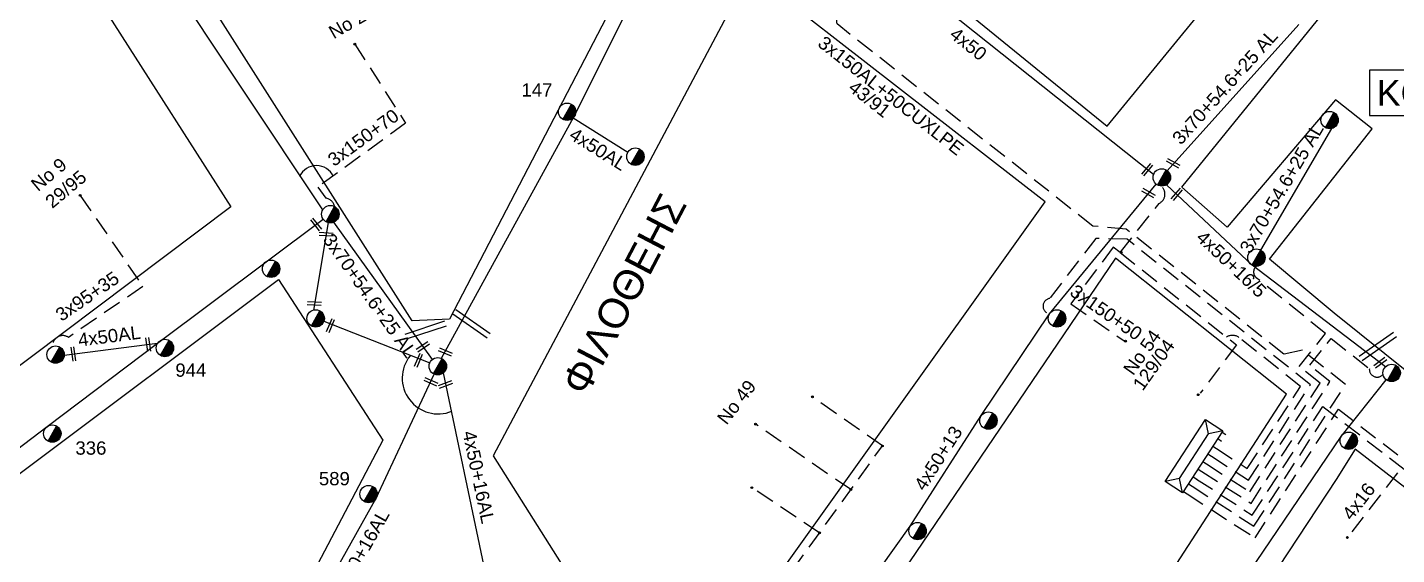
# Model space of a CAD drawing. Header units: millimetres. Extents: x 864 to 3062, y 833 to 2619.
# Drawn here: x 1935.2 to 2120.7, y 1162.6 to 1234.1 of the extents above; entities that cross this region are included whole.
import ezdxf
from ezdxf.enums import TextEntityAlignment as Align

# ---------------------------------------------------------------- set-up
doc = ezdxf.new("R2010")
doc.units = ezdxf.units.MM
doc.linetypes.add('DASHED', pattern=[19.05, 12.7, -6.35])
for name, color, linetype, lineweight in [('.15', 7, 'Continuous', 30), ('3x150+50', 7, 'Continuous', 30), ('3x150+70', 7, 'Continuous', 30), ('3x150AL+50CUXLPE', 7, 'Continuous', 30), ('3x70+54.6+25 AL', 7, 'SYN_LINE', 30), ('3x95+35', 7, 'Continuous', 30), ('4x16', 7, 'Continuous', 30), ('4x50', 7, 'Continuous', 30), ('4x50+13', 7, 'Continuous', 30), ('4x50+16_5', 7, 'Continuous', 30), ('4x50+16AL', 7, 'Continuous', 30), ('4x50AL', 7, 'Continuous', 30), ('text διευθύνσεων', 250, 'Continuous', 30), ('Υπόβαθρο ΔΕΗ', 7, 'Continuous', 30)]:
    doc.layers.add(name, color=color, linetype=linetype, lineweight=lineweight)
for name, color, linetype in [('TEXT ΚΑΛΩΔΙΩΝ', 7, 'Continuous'), ('Άγνωστα', 7, 'Continuous'), ('ΑΓΝΩΣΤΟ ΕΝΑΕΡΙΟ ΚΑΛΩΔΙΟ', 7, 'Continuous'), ('Επιγραφές - Σχήματα', 7, 'Continuous'), ('Καλώδια ΧΤ   3x150+50CU', 7, 'DASHED'), ('Μηχανική τομή', 7, 'Continuous'), ('Στύλος ΦΜ', 7, 'Continuous'), ('Στύλος ΦΜ @ 1', 7, 'Continuous'), ('Συνδέσεις', 7, 'Continuous'), ('Τομή', 7, 'Continuous'), ('Υποσταθμός πόλεως', 7, 'Continuous')]:
    doc.layers.add(name, color=color, linetype=linetype)
doc.styles.add('arial', font='arial.ttf')
doc.styles.get("Standard").update_dxf_attribs({"font": 'arial.ttf'})
doc.linetypes.add('SYN_LINE', pattern='A,0.5,-0.0001,["/\\/\\/\\/",Standard,S=0.1,R=0,X=0,Y=-0.05],-0.25', length=0.7501)

# ---------------------------------------------------------------- blocks, each defined once
blk = doc.blocks.new('ΥΠΑΡΧΩΝ ΤΣΙΜΕΝΤΕΝΙΟΣ ΣΤΥΛΟΣ')
at = {"layer": 'Στύλος ΦΜ'}
blk.add_hatch(color=7, dxfattribs=at).paths.add_polyline_path([(-1.29, -2.28, 0.574793), (2.62, 0, 0.268822), (1.3, 2.27)])
at = {"layer": 'Στύλος ΦΜ', "color": 7}
blk.add_line((-1.29, -2.28), (1.3, 2.27), dxfattribs=at)
blk.add_circle((0, 0), 2.62, dxfattribs=at)
at = {"layer": 'Στύλος ΦΜ', "flags": 4}
for tag, p in [('ΑΡΙΘΜΟΣ', (-4.68, 8.05)), ('ΤΥΠΟΣ', (-4.91, 3.03))]:
    blk.add_attdef(tag, p, '', height=4, dxfattribs=at)
blk = doc.blocks.new('ΥΠΟΣΤΑΘΜΟΣ ΠΟΛΕΩΣ 9 ΑΝΑΧΩΡΗΣΕΩΝ')
at = {"layer": 'Υποσταθμός πόλεως', "ltscale": 40}
for p, q in [((-9.63, -2.82), (-9.63, -4)), ((-7.12, -2.82), (-7.12, -4)), ((-4.84, -2.82), (-4.84, -4)), ((-2.36, -2.82), (-2.36, -4)), ((0.09, -2.82), (0.09, -4)), ((2.55, -2.82), (2.55, -4)), ((5.02, -2.82), (5.02, -4)), ((7.48, -2.82), (7.48, -4)), ((9.61, -2.82), (9.61, -4))]:
    blk.add_line(p, q, dxfattribs=at)
blk.add_lwpolyline([(-10.02, 2.82), (10.02, 2.82), (10.02, -2.82), (-10.02, -2.82)], close=True, dxfattribs=at)
for points in [[(-7.21, 0), (-10.02, 2.82)], [(-10.02, -2.82), (-7.21, 0)], [(-7.21, 0), (7.21, 0)], [(7.21, 0), (10.02, 2.82)], [(10.02, -2.82), (7.21, 0)]]:
    blk.add_lwpolyline(points, dxfattribs=at)
at = {"layer": 'Υποσταθμός πόλεως', "linetype": 'SYN_LINE', "ltscale": 40, "flags": 1}
for tag, p in [('ΜΕΤΑΣΧΗΜΑΤΙΣΜΟΣ', (10.79, 1.71)), ('ΙΣΧΥΣ', (10.77, -1.08)), ('ΑΡΙΘΜΟΣ', (10.89, -3.8))]:
    blk.add_attdef(tag, p, '', height=1.8, dxfattribs=at)
blk = doc.blocks.new('ΜΗΧΑΝΙΚΗ ΤΟΜΗ')
at = {"layer": 'Μηχανική τομή', "ltscale": 40}
for p, q in [((-1.89, 0.78), (5.69, 0.78)), ((-1.89, -0.77), (5.69, -0.77))]:
    blk.add_line(p, q, dxfattribs=at)
blk = doc.blocks.new('ΤΟΜΗ')
at = {"layer": 'Τομή', "ltscale": 40}
for p, q in [((-5.68, 0), (17.06, 0)), ((-5.68, -2.77), (17.06, -2.77))]:
    blk.add_line(p, q, dxfattribs=at)
blk = doc.blocks.new('_ΣΥΝΔΕΣΗ')
at = {"layer": 'Συνδέσεις', "linetype": 'SYN_LINE', "ltscale": 40}
blk.add_hatch(color=256, dxfattribs=at).paths.add_polyline_path([(0.5, -0.01, 1), (-0.5, -0.01, 1)])
at = {"layer": 'Συνδέσεις'}
blk.add_circle((0, -0.01), 0.5, dxfattribs=at)

msp = doc.modelspace()

# ---------------------------------------------------------------- linework, layer by layer
at = {"layer": '.15', "color": 2, "linetype": 'DASHED', "lineweight": -3, "ltscale": 0.2}
for points in [[(2025.45, 1141.95), (2051, 1177.31), (2041.52, 1183.96)], [(2046.72, 1171.39), (2033.83, 1180.27)], [(2042.49, 1165.53), (2033.32, 1171.66)]]:
    msp.add_lwpolyline(points, dxfattribs=at)
at = {"layer": '3x150+50', "color": 27, "linetype": 'DASHED', "lineweight": -3, "ltscale": 0.2}
for points in [[(2083.19, 1203.56), (2088.48, 1210.22, 0.566111), (2088.73, 1212.56, 1.494016)], [(2096.25, 1176.95), (2100.42, 1174.25), (2107.64, 1185.4), (2099.3, 1192.03, 0.312486), (2097.63, 1192.08)]]:
    msp.add_lwpolyline(points, format="xyb", dxfattribs=at)
at = {"layer": '3x150+50', "color": 2, "linetype": 'DASHED', "lineweight": -3, "ltscale": 0.2}
msp.add_lwpolyline([(2095.58, 1175.92), (2100.59, 1172.67), (2108.97, 1185.62), (2084.15, 1205.35), (2079.9, 1205.46), (2073.66, 1197.31, 0.868604), (2073.65, 1195.24, -0.868604)], format="xyb", dxfattribs=at)
at = {"layer": '3x150+50', "color": 27, "linetype": 'DASHED', "lineweight": -3, "ltscale": 0.2}
for points in [[(2083.19, 1203.56), (2082.27, 1204.28), (2076.51, 1196.58), (2083.88, 1191.47)], [(2083.19, 1203.56), (2098.98, 1191.01), (2094.03, 1184.46)]]:
    msp.add_lwpolyline(points, dxfattribs=at)
at = {"layer": '3x150+50', "color": 85, "linetype": 'DASHED', "lineweight": -3, "ltscale": 0.2}
msp.add_lwpolyline([(2094.91, 1174.88), (2100.76, 1171.1), (2110.3, 1185.84), (2107.47, 1188.09), (2111.03, 1192.56), (2101.65, 1200.13, -0.479684), (2101.65, 1201.68, -30.404216)], format="xyb", dxfattribs=at)
at = {"layer": '3x150+50', "color": 30, "linetype": 'DASHED', "lineweight": -3, "ltscale": 0.2}
msp.add_lwpolyline([(2094.25, 1173.86), (2100.94, 1169.53), (2111.63, 1186.06), (2108.88, 1188.25), (2111.79, 1191.91), (2116.96, 1187.79, 0.732245), (2118.82, 1187.03, 61.424505)], format="xyb", dxfattribs=at)
at = {"layer": '3x150+50', "color": 62, "linetype": 'DASHED', "lineweight": -3, "ltscale": 0.2}
msp.add_lwpolyline([(2092.27, 1170.81), (2101.48, 1164.85), (2112.78, 1182.3), (2131.56, 1167.8, -0.517168), (2136.03, 1163.75), (2143.81, 1157.73, -0.72013), (2147.67, 1153.99), (2141.8, 1145.11, -1.186436), (2140.13, 1144.39)], format="xyb", dxfattribs=at)
at = {"layer": '3x150+50', "color": 6, "linetype": 'DASHED', "lineweight": -3, "ltscale": 0.2}
msp.add_lwpolyline([(2093.57, 1172.81), (2101.1, 1167.94), (2110.64, 1182.68), (2131.36, 1166.69, -0.581208), (2135.35, 1163.02)], format="xyb", dxfattribs=at)
at = {"layer": '3x150+70', "color": 27, "linetype": 'DASHED', "lineweight": -3, "ltscale": 0.2}
msp.add_lwpolyline([(1979.54, 1231.81), (1986.41, 1221.09), (1974.52, 1212.41), (1975.59, 1210.94, -0.317333), (1976.81, 1209.77, 152.098015)], format="xyb", dxfattribs=at)
at = {"layer": '3x150AL+50CUXLPE', "color": 1, "linetype": 'DASHED', "lineweight": -3, "ltscale": 0.2}
msp.add_lwpolyline([(2092.95, 1171.86), (2101.32, 1166.44), (2113.75, 1185.65), (2107.92, 1190.29), (2105.37, 1189.76), (2084.02, 1206.73), (2079.51, 1207.12), (2044.86, 1234.56, 0.443398), (2039.44, 1239.1), (2024.78, 1251.01, -0.627492), (2022.94, 1257.22, 0.627492)], format="xyb", dxfattribs=at)
at = {"layer": '3x70+54.6+25 AL', "color": 27, "linetype": 'SYN_LINE', "lineweight": -3, "ltscale": 15}
msp.add_lwpolyline([(2089.59, 1214.64), (2107.42, 1234.49)], dxfattribs=at)
at = {"layer": '3x70+54.6+25 AL', "color": 85, "linetype": 'SYN_LINE', "lineweight": -3, "ltscale": 15}
for points in [[(2102.24, 1203.88), (2111.89, 1220.37)], [(1975.94, 1207.61), (1973.92, 1195.75)], [(1975.35, 1194.22), (1989.69, 1188.57)]]:
    msp.add_lwpolyline(points, dxfattribs=at)
at = {"layer": '3x95+35', "color": 85, "linetype": 'DASHED', "lineweight": -3, "ltscale": 0.2}
msp.add_lwpolyline([(1942.34, 1211.3), (1950.82, 1198.95), (1940.76, 1192.04, 0.626883), (1938.61, 1190.82, 4.700453)], format="xyb", dxfattribs=at)
at = {"layer": '4x16', "color": 6, "linetype": 'DASHED', "lineweight": -3, "ltscale": 0.2}
msp.add_lwpolyline([(2120.78, 1173.69), (2113.98, 1164.88)], dxfattribs=at)
at = {"layer": '4x50', "color": 85, "linetype": 'Continuous', "lineweight": -3, "ltscale": 0.2}
msp.add_lwpolyline([(2087.74, 1214.11), (2055.99, 1239.47)], dxfattribs=at)
at = {"layer": '4x50+13', "color": 2, "lineweight": -3, "ltscale": 0.2}
msp.add_lwpolyline([(2032.24, 1131.58), (2044.85, 1152.47), (2054.78, 1166.43), (2064.4, 1181.43), (2073.65, 1195.24), (2088.1, 1212.82)], dxfattribs=at)
at = {"layer": '4x50+16_5', "color": 85, "linetype": 'Continuous', "lineweight": -3, "ltscale": 0.2}
msp.add_lwpolyline([(2119.13, 1188.03), (2101.08, 1201.83), (2089.5, 1212.75)], dxfattribs=at)
at = {"layer": '4x50+16_5', "color": 85, "lineweight": -3, "ltscale": 0.2}
msp.add_lwpolyline([(1898.47, 1148.81), (1918.19, 1165), (1937.88, 1179.95), (1952.83, 1191.24), (1967.7, 1202.41), (1975.25, 1208.08)], dxfattribs=at)
at = {"layer": '4x50+16AL', "color": 1, "lineweight": -3, "ltscale": 0.2}
msp.add_lwpolyline([(1991.28, 1189.2), (2009.44, 1222.38), (2024.92, 1253.53)], dxfattribs=at)
at = {"layer": '4x50+16AL', "color": 6, "lineweight": -3, "ltscale": 0.2}
msp.add_lwpolyline([(1954.65, 1120.61), (1962.61, 1132.59), (1971.85, 1151.34), (1982.44, 1170.24), (1990.29, 1187.07)], dxfattribs=at)
at = {"layer": '4x50+16AL', "color": 85, "lineweight": -3, "ltscale": 0.2}
msp.add_lwpolyline([(1991.52, 1187.21), (1996.97, 1161.18), (2007.8, 1144.59), (2030.64, 1131.16)], dxfattribs=at)
at = {"layer": '4x50+16AL', "color": 30, "lineweight": -3, "ltscale": 0.2}
msp.add_lwpolyline([(2055.56, 1103.22), (2065.64, 1106.51), (2080.21, 1129.27), (2101.69, 1161.64), (2113.14, 1178.6), (2119.25, 1186.3)], dxfattribs=at)
at = {"layer": '4x50AL', "color": 1, "lineweight": -3, "ltscale": 0.2}
msp.add_lwpolyline([(2009.13, 1221.82), (2016.54, 1217.18)], dxfattribs=at)
at = {"layer": '4x50AL', "color": 85, "lineweight": -3, "ltscale": 0.2}
msp.add_lwpolyline([(1940.17, 1189.62), (1952.83, 1191.24)], dxfattribs=at)
at = {"layer": 'ΑΓΝΩΣΤΟ ΕΝΑΕΡΙΟ ΚΑΛΩΔΙΟ', "color": 27, "linetype": 'Continuous', "lineweight": -3, "ltscale": 0.2}
for points in [[(1975.2, 1209.32), (1953.6, 1241.83), (1940.8, 1262.65), (1927.09, 1283.96), (1920.41, 1296.77)], [(1990.05, 1189.06), (1976.69, 1207.67)]]:
    msp.add_lwpolyline(points, dxfattribs=at)
at = {"layer": 'Επιγραφές - Σχήματα', "color": 190, "lineweight": -3}
msp.add_lwpolyline([(2116.99, 1222.12), (2152.5, 1222.12), (2152.5, 1228.3), (2116.99, 1228.3)], close=True, dxfattribs=at)
at = {"layer": 'Καλώδια ΧΤ   3x150+50CU', "color": 7, "linetype": 'Continuous', "ltscale": 0.2}
for centre, radius, start, end in [((1974.34, 1212.83), 2.51, 24.5776, 155.4224), ((1990.83, 1186.53), 4.87, 141.5515, 292.217)]:
    msp.add_arc(centre, radius, start, end, dxfattribs=at)
at = {"layer": 'Υπόβαθρο ΔΕΗ', "lineweight": -3}
for points in [[(1950.9, 1302.14), (1926.89, 1289.19), (1921.86, 1297.77), (1946.04, 1339.59), (2023.6, 1254.71), (1992.34, 1194.52), (1987.32, 1194.27), (1930.13, 1284.22), (1953.2, 1297.74)], [(2114.27, 1260.82), (2060.97, 1302.25), (2038.96, 1255.32), (2081.44, 1220.68)], [(1915.42, 1283.84), (1962.72, 1209.73), (1885.9, 1151.88), (1853.09, 1174.59)], [(2112.19, 1195.34), (2103.43, 1202.64), (2117.35, 1220.32), (2112.37, 1224.24), (2097.7, 1207.01), (2091.57, 1212.4), (2111.69, 1237.25), (2122.9, 1251.23), (2180.76, 1198.86), (2154.13, 1168.37), (2150.41, 1164.61)], [(2073.03, 1210.43), (2033.03, 1241.56), (1998.26, 1175.98), (2018.88, 1143.34), (2025.15, 1143.27)], [(2082.56, 1202.77), (2033.8, 1130.81), (2059.09, 1112.23), (2105.76, 1184.34)], [(1969.21, 1199.88), (1983.32, 1178.1), (1948.49, 1111.69), (1945.18, 1109.9), (1898.88, 1141.98), (1898.82, 1147.1)], [(2113.2, 1109.96), (2144.13, 1154.4), (2115.03, 1176.87), (2112.46, 1172.77), (2068.47, 1105.93), (2096.4, 1085.85)]]:
    msp.add_lwpolyline(points, close=True, dxfattribs=at)

# ---------------------------------------------------------------- block references
at = {"layer": 'Μηχανική τομή', "lineweight": -3, "zscale": 0.4999999999999997}
for p, xscale, yscale, rotation in [((2086.58, 1214.42), 0.2499999999999463, 0.2499999999999463, 49.62240095469161), ((2090.83, 1215.4), 0.2499999999999463, 0.2499999999999463, 150.6253518436988), ((2087.47, 1211.36), 0.2499999999999463, 0.2499999999999463, 150.6253518436988), ((2090.59, 1211.08), 0.2499999999999463, 0.2499999999999463, 49.62240095469161), ((1973.97, 1207.72), 0.2499999999999463, 0.2499999999999463, 308.6526999149059), ((1975.18, 1206.07), 0.2499999999999464, 0.2499999999999464, 357.1628896834428), ((1973.58, 1196.69), 0.2499999999999464, 0.2499999999999464, 357.1628896834428), ((1976.07, 1193.21), 0.2499999999999464, 0.2499999999999464, 66.99742589538043), ((1941.49, 1189.31), 0.2499999999999464, 0.2499999999999464, 98.09774704481468), ((1951.63, 1190.61), 0.2499999999999464, 0.2499999999999464, 98.09774704481468), ((1988.37, 1190.52), 0.2499999999999464, 0.2499999999999464, 33.53916720701145), ((1987.99, 1188.51), 0.2499999999999464, 0.2499999999999464, 66.99742589538043), ((1991.35, 1190.27), 0.2499999999999464, 0.2499999999999464, 336.3376795205555), ((2118.06, 1188.34), 0.2499999999999465, 0.2499999999999465, 37.02164834365343), ((1989.39, 1186.21), 0.2499999999999464, 0.2499999999999464, 336.3376795205555), ((1991.4, 1185.52), 0.2499999999999464, 0.2499999999999464, 20.8888581558786)]:
    msp.add_blockref('ΜΗΧΑΝΙΚΗ ΤΟΜΗ', p, dxfattribs=dict(at, xscale=xscale, yscale=yscale, rotation=rotation))
at = {"layer": 'Στύλος ΦΜ @ 1', "lineweight": -3, "ltscale": 40}
ref = msp.add_blockref('ΥΠΑΡΧΩΝ ΤΣΙΜΕΝΤΕΝΙΟΣ ΣΤΥΛΟΣ', (2008.29, 1222.64), dxfattribs=dict(at, xscale=0.449999999999818, yscale=0.449999999999818, zscale=0.449999999999818))
ref.add_attrib('ΤΥΠΟΣ', '147', (2002.11, 1224.7), dxfattribs={"layer": 'Στύλος ΦΜ', "height": 1.8, "flags": 4})
at = {"layer": 'Στύλος ΦΜ @ 1', "lineweight": -3, "ltscale": 40, "xscale": 0.4499999999998181, "yscale": 0.4499999999998181, "zscale": 0.4499999999998181}
for p in [(2111.58, 1221.51), (2017.54, 1216.55), (2088.85, 1213.73), (1976.22, 1208.75), (2101.66, 1202.86), (1968.19, 1201.34), (1974.23, 1194.61), (2074.65, 1194.61), (1939, 1189.7), (1990.78, 1188.13), (2065.36, 1180.75), (2114.17, 1178.02), (2055.76, 1165.77)]:
    msp.add_blockref('ΥΠΑΡΧΩΝ ΤΣΙΜΕΝΤΕΝΙΟΣ ΣΤΥΛΟΣ', p, dxfattribs=at)
at = {"layer": 'Στύλος ΦΜ @ 1', "lineweight": -3, "ltscale": 40}
ref = msp.add_blockref('ΥΠΑΡΧΩΝ ΤΣΙΜΕΝΤΕΝΙΟΣ ΣΤΥΛΟΣ', (1953.81, 1190.6), dxfattribs=dict(at, xscale=0.4499999999998181, yscale=0.4499999999998181, zscale=0.4499999999998181))
ref.add_attrib('ΤΥΠΟΣ', '944', (1955.23, 1186.7), dxfattribs={"layer": 'Στύλος ΦΜ', "height": 1.8, "flags": 4})
ref = msp.add_blockref('ΥΠΑΡΧΩΝ ΤΣΙΜΕΝΤΕΝΙΟΣ ΣΤΥΛΟΣ', (2119.98, 1187.22), dxfattribs=dict(at, xscale=0.449999999999818, yscale=0.449999999999818, zscale=0.449999999999818))
ref.add_attrib('ΤΥΠΟΣ', '357', (2122.11, 1190.15), dxfattribs={"layer": 'Στύλος ΦΜ', "height": 1.8, "flags": 4})
ref = msp.add_blockref('ΥΠΑΡΧΩΝ ΤΣΙΜΕΝΤΕΝΙΟΣ ΣΤΥΛΟΣ', (1938.56, 1178.99), dxfattribs=dict(at, xscale=0.4499999999998181, yscale=0.4499999999998181, zscale=0.4499999999998181))
ref.add_attrib('ΤΥΠΟΣ', '336', (1941.69, 1176.13), dxfattribs={"layer": 'Στύλος ΦΜ', "height": 1.8, "flags": 4})
ref = msp.add_blockref('ΥΠΑΡΧΩΝ ΤΣΙΜΕΝΤΕΝΙΟΣ ΣΤΥΛΟΣ', (1981.4, 1170.79), dxfattribs=dict(at, xscale=0.4499999999998181, yscale=0.4499999999998181, zscale=0.4499999999998181))
ref.add_attrib('ΤΥΠΟΣ', '589', (1974.67, 1171.98), dxfattribs={"layer": 'Στύλος ΦΜ', "height": 1.8, "flags": 4})
at = {"layer": 'Συνδέσεις', "lineweight": -3, "xscale": 0.25, "yscale": 0.25, "zscale": 0.25}
for p in [(1979.54, 1231.81), (1942.34, 1211.3), (2083.35, 1203.55), (2083.95, 1191.54), (2041.52, 1183.97), (2093.79, 1184.27), (2033.83, 1180.28), (2051, 1177.31), (2033.32, 1171.66), (2046.73, 1171.4), (2042.49, 1165.54), (2113.98, 1164.89)]:
    msp.add_blockref('_ΣΥΝΔΕΣΗ', p, dxfattribs=at)
at = {"layer": 'Τομή', "lineweight": -3, "xscale": 0.2499999999999996, "yscale": 0.2499999999999996, "zscale": 0.2499999999999996}
for p, rotation in [((1994.37, 1195), 325.0916792499096), ((1990.56, 1193.12), 198.357087802125), ((2116.76, 1190.29), 35.0462771877969)]:
    msp.add_blockref('ΤΟΜΗ', p, dxfattribs=dict(at, rotation=rotation))
at = {"layer": 'Υποσταθμός πόλεως', "lineweight": -3, "xscale": 0.4999999999999997, "yscale": 0.4999999999999997, "zscale": 0.4999999999999997, "rotation": 57.08956591274746}
msp.add_blockref('ΥΠΟΣΤΑΘΜΟΣ ΠΟΛΕΩΣ 9 ΑΝΑΧΩΡΗΣΕΩΝ', (2093.21, 1175.93), dxfattribs=at)

# ---------------------------------------------------------------- texts
at = {"layer": 'text διευθύνσεων', "color": 7, "lineweight": -3, "ltscale": 40, "insert": (2007.32, 1185.69), "char_height": 4, "width": 94.4586, "attachment_point": 1, "rotation": 62.4149, "style": 'arial'}
msp.add_mtext('ΦIΛOΘEHΣ', dxfattribs=at)
at = {"layer": 'TEXT ΚΑΛΩΔΙΩΝ', "linetype": 'Continuous', "lineweight": -3, "ltscale": 0.2}
for s, rotation, p in [('4x50', 321.3897, (2062.65, 1231.85)), ('3x150AL+50CUXLPE', 321.6187, (2052.16, 1224.83)), ('3x70+54.6+25 AL', 48.0727, (2097.39, 1226.02)), ('3x150+70', 36.1373, (1980.68, 1219.14)), ('3x70+54.6+25 AL', 59.6806, (2105.07, 1212.28)), ('4x50AL', 327.9543, (2012.51, 1217.58)), ('3x70+54.6+25 AL', 305.1792, (1981.58, 1197.71)), ('4x50+16/5', 316.6884, (2098.29, 1201.99)), ('3x95+35', 34.4854, (1943.3, 1197.62)), ('3x150+50', 325.214, (2081.32, 1195.44)), ('4x50AL', 7.3116, (1946.29, 1192.22)), ('4x50+13', 57.3403, (2058.56, 1175.66)), ('4x50+16AL', 281.8348, (1996.31, 1173.09)), ('4x16', 52.3312, (2115.51, 1169.81)), ('4x50+16AL', 60.735, (1980.4, 1162.91))]:
    msp.add_text(s, height=1.8, rotation=rotation, dxfattribs=at).set_placement(p, align=Align.MIDDLE_CENTER)
at = {"layer": 'Άγνωστα', "lineweight": -3, "ltscale": 40, "char_height": 1.8, "width": 27.758, "attachment_point": 1, "style": 'arial'}
for s, insert, rotation in [('No 29', (1975.78, 1234.02), 29.9515), ('43/91', (2047.36, 1227.04), 321.6191), ('No 9\\P29/95', (1935.47, 1213.12), 39.9505), ('No 54', (2083.5, 1187.8), 54.6023), ('129/04', (2084.79, 1185.72), 54.6023), ('No 49', (2028.47, 1181.17), 52.02)]:
    msp.add_mtext(s, dxfattribs=dict(at, insert=insert, rotation=rotation))
at = {"layer": 'Επιγραφές - Σχήματα', "color": 190, "lineweight": -3, "insert": (2117.94, 1226.95), "char_height": 3.5, "width": 35.1311, "attachment_point": 1}
msp.add_mtext('KOINH ΓΕΙΩΣΗ', dxfattribs=at)

doc.saveas('drawing.dxf')
